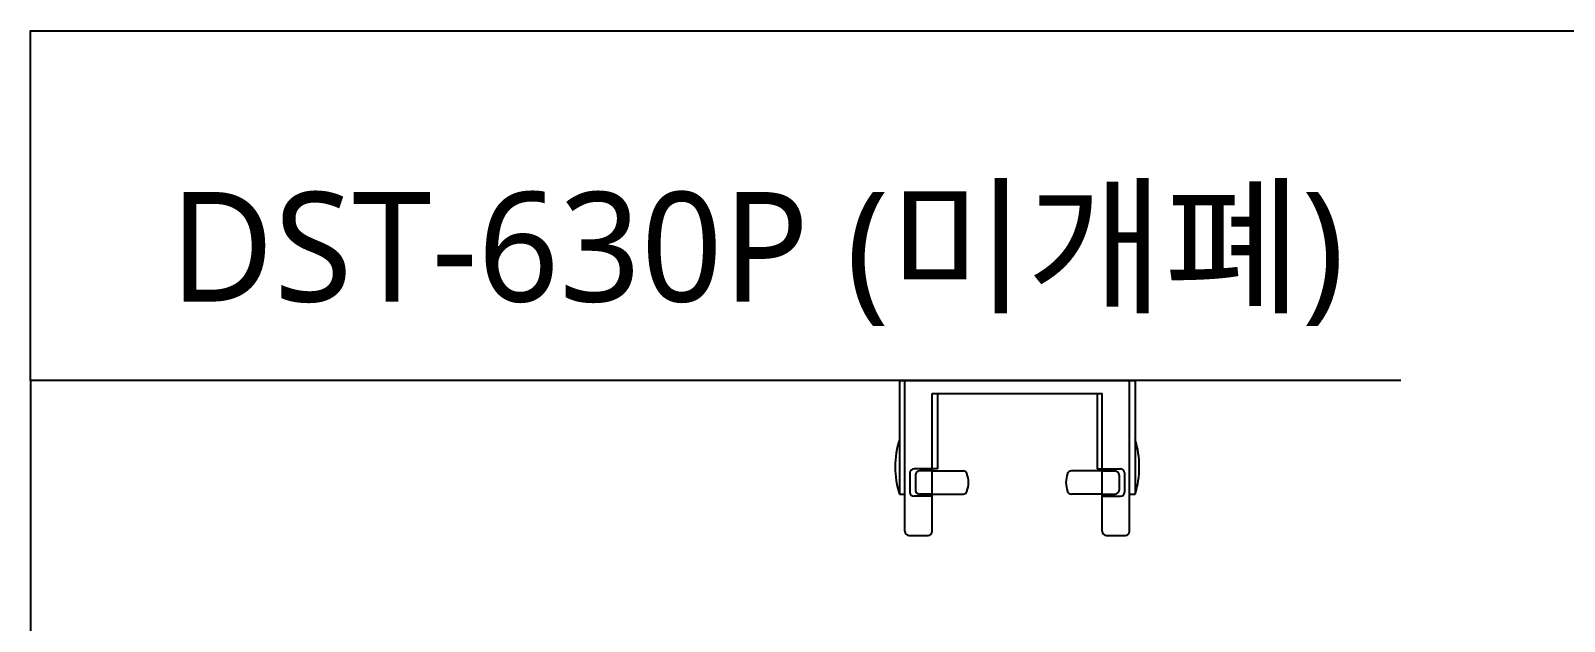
# Model space of a CAD drawing. Extents: x -4358 to 1981, y -50 to 2478.
# Drawn here: x -4107 to -2988, y 2047 to 2478 of the extents above; entities that cross this region are included whole.
import ezdxf

# ---------------------------------------------------------------- set-up
doc = ezdxf.new("R2010")
doc.units = 0
doc.header["$LTSCALE"] = 20
doc.header["$MEASUREMENT"] = 0
doc.layers.get('0').update_dxf_attribs({"linetype": 'CONTINUOUS'})
for name, color, linetype in [('3', 3, 'CONTINUOUS'), ('4', 4, 'CONTINUOUS'), ('6', 6, 'CONTINUOUS')]:
    doc.layers.add(name, color=color, linetype=linetype)
doc.styles.add('GHS', font='romans', dxfattribs={"bigfont": 'ghs'})

msp = doc.modelspace()

# ---------------------------------------------------------------- linework, layer by layer
at = {"layer": '3', "color": 7}
msp.add_lwpolyline([(-4107.1, 2222.7), (-4107.1, 2478), (-1471.9, 2478), (-1471.9, 297.6), (-2179.6, 297.6)], dxfattribs=at)
at = {"layer": '4'}
for p, q in [((-3473.1, 2222.7), (-3301.1, 2222.7)), ((-3473.1, 2222.7), (-3473.1, 2139.7)), ((-3469.1, 2112.7), (-3469.1, 2222.7)), ((-3305.1, 2112.7), (-3305.1, 2222.7)), ((-3301.1, 2222.7), (-3301.1, 2139.7)), ((-3449.1, 2213.3), (-3325.1, 2213.3)), ((-3449.1, 2112.7), (-3449.1, 2213.3)), ((-3445.3, 2213.3), (-3445.3, 2158.3)), ((-3328.8, 2213.3), (-3328.8, 2158.3)), ((-3325.1, 2112.7), (-3325.1, 2213.3)), ((-3465.4, 2155.3), (-3465.4, 2141.3)), ((-3449.1, 2158.3), (-3462.4, 2158.3)), ((-3461.4, 2153.8), (-3461.4, 2142.8)), ((-3449.1, 2156.8), (-3458.4, 2156.8)), ((-3445.3, 2158.3), (-3449.1, 2158.3)), ((-3449.1, 2156.8), (-3426.6, 2156.8)), ((-3325.1, 2156.8), (-3347.5, 2156.8)), ((-3328.8, 2158.3), (-3325.1, 2158.3)), ((-3325.1, 2158.3), (-3311.7, 2158.3)), ((-3325.1, 2156.8), (-3315.7, 2156.8)), ((-3312.7, 2153.8), (-3312.7, 2142.8)), ((-3308.7, 2155.3), (-3308.7, 2141.3)), ((-3473.1, 2139.7), (-3469.1, 2139.7)), ((-3449.1, 2138.3), (-3462.4, 2138.3)), ((-3449.1, 2139.8), (-3458.4, 2139.8)), ((-3449.1, 2139.8), (-3426.6, 2139.8)), ((-3325.1, 2139.8), (-3347.5, 2139.8)), ((-3325.1, 2139.8), (-3315.7, 2139.8)), ((-3325.1, 2138.3), (-3311.7, 2138.3)), ((-3305.1, 2139.7), (-3301.1, 2139.7)), ((-3466.1, 2109.7), (-3452.1, 2109.7)), ((-3322.1, 2109.7), (-3308.1, 2109.7))]:
    msp.add_line(p, q, dxfattribs=at)
for centre, radius, start, end in [((-3407.9, 2159.7), 68.2, 162.9409, 197.0591), ((-3366.2, 2159.7), 68.2, 342.9409, 17.0591), ((-3462.4, 2155.3), 3, 90, 180), ((-3458.4, 2153.8), 3, 90, 180), ((-3426.6, 2153.8), 3, 20.743, 90), ((-3441.1, 2148.3), 18.5, 339.257, 20.743), ((-3333, 2148.3), 18.5, 159.257, 200.743), ((-3347.5, 2153.8), 3, 90, 159.257), ((-3315.7, 2153.8), 3, 0, 90), ((-3311.7, 2155.3), 3, 0, 90), ((-3462.4, 2141.3), 3, 180, 270), ((-3458.4, 2142.8), 3, 180, 270), ((-3426.6, 2142.8), 3, 270, 339.257), ((-3347.5, 2142.8), 3, 200.743, 270), ((-3315.7, 2142.8), 3, 270, 0), ((-3311.7, 2141.3), 3, 270, 0), ((-3466.1, 2112.7), 3, 180, 270), ((-3452.1, 2112.7), 3, 270, 0), ((-3322.1, 2112.7), 3, 180, 270), ((-3308.1, 2112.7), 3, 270, 0)]:
    msp.add_arc(centre, radius, start, end, dxfattribs=at)
at = {"layer": '6'}
msp.add_lwpolyline([(-3107.1, 2222.7), (-4107.1, 2222.7), (-4107.1, 297.6), (-2179.6, 297.6), (-2179.6, 1322.6)], dxfattribs=at)

# ---------------------------------------------------------------- texts
at = {"insert": (-4005.6, 2360.3), "char_height": 80, "width": 994.643, "attachment_point": 1, "style": 'GHS'}
msp.add_mtext('{\\fNanumGothic|b0|i0|c0|p50;DST-630P\\fNanumGothic|b0|i0|c129|p50; (미개폐)}', dxfattribs=at)

doc.saveas('drawing.dxf')
